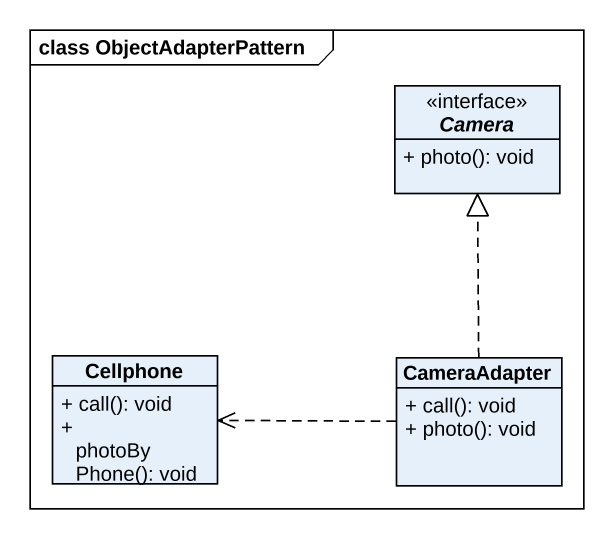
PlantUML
@startuml
mainframe class ObjectAdapterPattern
hide circle
hide empty members
skinparam classAttributeIconSize 0
interface Camera <<interface>> {
  + photo(): void
}
class Cellphone {
  + call(): void
  + photoByPhone(): void
}
class CameraAdapter {
  + call(): void
  + photo(): void
}
CameraAdapter .up.|> Camera
CameraAdapter .left.> Cellphone
@enduml
